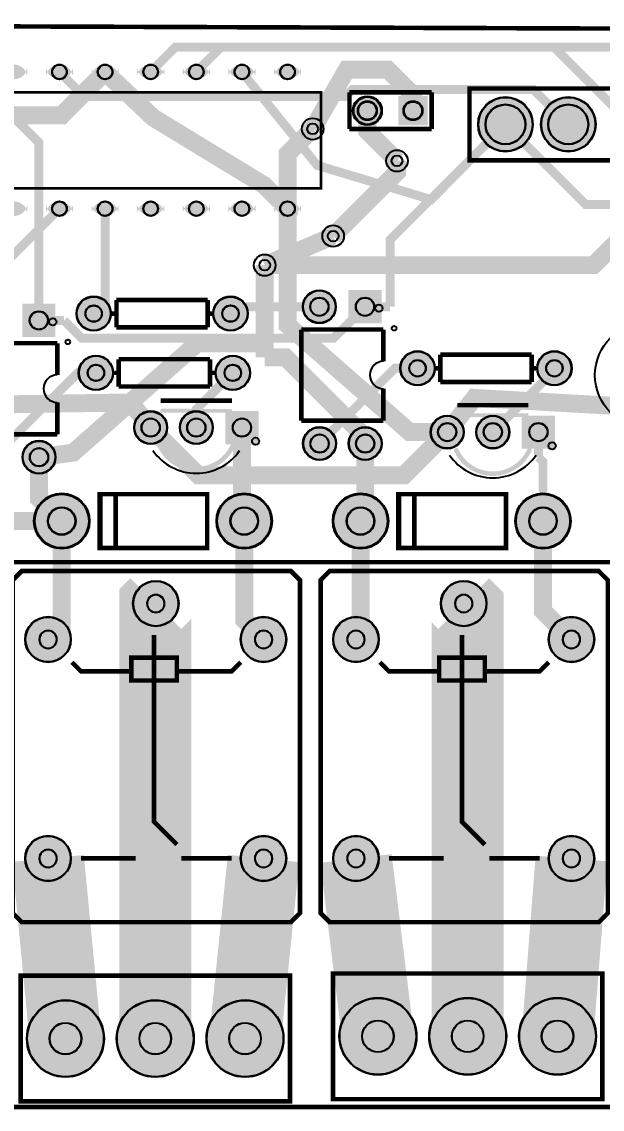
# Model space of a CAD drawing. Header units: millimetres. Extents: x 7 to 156, y -6 to 65.
# Drawn here: x 45.1 to 77.5, y -0.4 to 60.2 of the extents above; entities that cross this region are included whole.
import ezdxf

# ---------------------------------------------------------------- set-up
doc = ezdxf.new("R2010")
doc.units = ezdxf.units.MM
for name, color, linetype, true_color in [('BoardOutLine', 7, 'Continuous', 0xff00ff), ('BottomLayer', 7, 'Continuous', 0x0000ff), ('BottomSilkLayer', 7, 'Continuous', 0x66cc33), ('BottomSolderMaskLayer', 7, 'Continuous', 0xaa00ff), ('Document', 7, 'Continuous', 0xffffff), ('Hole', 7, 'Continuous', 0x222222), ('Multi-Layer', 7, 'Continuous', 0xc0c0c0), ('TopLayer', 7, 'Continuous', 0xff0000), ('TopSilkLayer', 7, 'Continuous', 0xffcc00), ('TopSolderMaskLayer', 7, 'Continuous', 0x800080)]:
    doc.layers.add(name, color=color, linetype=linetype, true_color=true_color)

msp = doc.modelspace()

# ---------------------------------------------------------------- hatches: boundary and pattern name
at = {"layer": 'BottomSolderMaskLayer'}
for points in [[(45.46, 57.592, -0.785398), (43.948, 57.592), (43.948, 57.216, -0.785398), (45.46, 57.216)], [(48, 57.592, -0.785398), (46.488, 57.592), (46.488, 57.216, -0.785398), (48, 57.216)], [(50.541, 57.592, -0.785398), (49.028, 57.592), (49.028, 57.216, -0.785398), (50.541, 57.216)], [(53.081, 57.592, -0.785398), (51.568, 57.592), (51.568, 57.216, -0.785398), (53.081, 57.216)], [(55.621, 57.592, -0.785398), (54.108, 57.592), (54.108, 57.216, -0.785398), (55.621, 57.216)], [(58.161, 57.592, -0.785398), (56.648, 57.592), (56.648, 57.216, -0.785398), (58.161, 57.216)], [(60.701, 57.592, -0.785398), (59.188, 57.592), (59.188, 57.216, -0.785398), (60.701, 57.216)], [(63.576, 55.245, 1), (65.202, 55.245, 1)], [(67.742, 56.058), (67.742, 54.432), (66.116, 54.432), (66.116, 56.058)], [(70.553, 54.483, 1), (73.604, 54.483, 1)], [(74.053, 54.483, 1), (77.104, 54.483, 1)], [(45.46, 49.972, -0.785398), (43.948, 49.972), (43.948, 49.596, -0.785398), (45.46, 49.596)], [(48, 49.972, -0.785398), (46.488, 49.972), (46.488, 49.596, -0.785398), (48, 49.596)], [(50.541, 49.972, -0.785398), (49.028, 49.972), (49.028, 49.596, -0.785398), (50.541, 49.596)], [(53.081, 49.972, -0.785398), (51.568, 49.972), (51.568, 49.596, -0.785398), (53.081, 49.596)], [(55.621, 49.972, -0.785398), (54.108, 49.972), (54.108, 49.596, -0.785398), (55.621, 49.596)], [(58.161, 49.972, -0.785398), (56.648, 49.972), (56.648, 49.596, -0.785398), (58.161, 49.596)], [(60.701, 49.972, -0.785398), (59.188, 49.972), (59.188, 49.596, -0.785398), (60.701, 49.596)], [(48.184, 43.942, 1), (50.114, 43.942, 1)], [(55.804, 43.942, 1), (57.734, 43.942, 1)], [(60.792, 44.323, 1), (62.642, 44.323, 1)], [(63.332, 45.249), (65.182, 45.249), (65.182, 43.398), (63.332, 43.398)], [(45.171, 44.487), (47.021, 44.487), (47.021, 42.636), (45.171, 42.636)], [(66.218, 40.894, 1), (68.148, 40.894, 1)], [(73.838, 40.894, 1), (75.768, 40.894, 1)], [(48.311, 40.64, 1), (50.241, 40.64, 1)], [(55.931, 40.64, 1), (57.861, 40.64, 1)], [(51.399, 37.592, 1), (53.25, 37.592, 1)], [(53.939, 37.592, 1), (55.79, 37.592, 1)], [(56.479, 36.667), (56.479, 38.517), (58.33, 38.517), (58.33, 36.667)], [(67.909, 37.338, 1), (69.76, 37.338, 1)], [(70.449, 37.338, 1), (72.3, 37.338, 1)], [(72.989, 36.413), (72.989, 38.263), (74.84, 38.263), (74.84, 36.413)], [(60.802, 36.703, 1), (62.653, 36.703, 1)], [(63.342, 36.703, 1), (65.193, 36.703, 1)], [(45.181, 35.941, 1), (47.032, 35.941, 1)], [(45.82, 32.385, 1), (48.922, 32.385, 1)], [(55.98, 32.385, 1), (59.082, 32.385, 1)], [(62.457, 32.385, 1), (65.559, 32.385, 1)], [(72.617, 32.385, 1), (75.719, 32.385, 1)], [(51.333, 27.788, 1), (53.884, 27.788, 1)], [(68.478, 27.788, 1), (71.029, 27.788, 1)], [(45.334, 25.789, 1), (47.884, 25.789, 1)], [(57.333, 25.789, 1), (59.883, 25.789, 1)], [(62.479, 25.789, 1), (65.03, 25.789, 1)], [(74.478, 25.789, 1), (77.029, 25.789, 1)], [(45.334, 13.589, 1), (47.884, 13.589, 1)], [(57.333, 13.589, 1), (59.883, 13.589, 1)], [(62.479, 13.589, 1), (65.03, 13.589, 1)], [(74.478, 13.589, 1), (77.029, 13.589, 1)], [(45.428, 3.556, 1), (49.729, 3.556, 1)], [(50.428, 3.556, 1), (54.729, 3.556, 1)], [(55.428, 3.556, 1), (59.729, 3.556, 1)], [(62.827, 3.683, 1), (67.128, 3.683, 1)], [(67.827, 3.683, 1), (72.128, 3.683, 1)], [(72.827, 3.683, 1), (77.128, 3.683, 1)]]:
    msp.add_hatch(color=256, dxfattribs=at).paths.add_polyline_path(points)
at = {"layer": 'Document'}
for points in [[(56.861, 38.426), (52.844, 38.426), (52.891, 38.638), (56.833, 38.633)], [(73.371, 38.172), (69.354, 38.172), (69.401, 38.384), (73.343, 38.379)], [(52.947, 36.629), (52.976, 36.57), (53.006, 36.512), (53.038, 36.454), (53.072, 36.398), (53.108, 36.343), (53.146, 36.288), (53.185, 36.235), (53.225, 36.184), (53.268, 36.133), (53.312, 36.084), (53.357, 36.037), (53.404, 35.99), (53.452, 35.945), (53.502, 35.902), (53.552, 35.861), (53.605, 35.82), (53.658, 35.782), (53.713, 35.745), (53.768, 35.71), (53.825, 35.677), (53.883, 35.646), (53.942, 35.616), (54.001, 35.588), (54.062, 35.562), (54.123, 35.538), (54.185, 35.516), (54.248, 35.496), (54.311, 35.478), (54.375, 35.461), (54.439, 35.447), (54.504, 35.435), (54.569, 35.425), (54.634, 35.416), (54.7, 35.41), (54.765, 35.406), (54.831, 35.404), (54.897, 35.404), (54.963, 35.406), (55.029, 35.41), (55.094, 35.416), (55.159, 35.425), (55.224, 35.435), (55.289, 35.447), (55.353, 35.461), (55.417, 35.478), (55.48, 35.496), (55.543, 35.516), (55.605, 35.538), (55.666, 35.562), (55.727, 35.588), (55.786, 35.616), (55.845, 35.646), (55.903, 35.677), (55.96, 35.71), (56.015, 35.745), (56.07, 35.782), (56.124, 35.82), (56.176, 35.861), (56.227, 35.902), (56.276, 35.945), (56.325, 35.99), (56.371, 36.037), (56.417, 36.084), (56.461, 36.133), (56.503, 36.184), (56.544, 36.235), (56.583, 36.288), (56.62, 36.343), (56.656, 36.398), (56.69, 36.454), (56.722, 36.512), (56.752, 36.57), (56.781, 36.629), (56.788, 36.644), (56.798, 36.657), (56.808, 36.669), (56.821, 36.679), (56.834, 36.688), (56.848, 36.695), (56.864, 36.7), (56.879, 36.703), (56.896, 36.705), (56.912, 36.704), (56.927, 36.701), (56.943, 36.696), (56.957, 36.689), (56.971, 36.681), (56.983, 36.671), (56.994, 36.659), (57.004, 36.646), (57.012, 36.632), (57.018, 36.617), (57.022, 36.601), (57.024, 36.585), (57.024, 36.569), (57.021, 36.553), (57.017, 36.538), (57.011, 36.523), (56.981, 36.46), (56.949, 36.398), (56.915, 36.337), (56.879, 36.276), (56.842, 36.217), (56.803, 36.16), (56.762, 36.103), (56.719, 36.047), (56.675, 35.993), (56.629, 35.94), (56.582, 35.889), (56.533, 35.839), (56.483, 35.79), (56.431, 35.743), (56.378, 35.698), (56.324, 35.654), (56.268, 35.612), (56.211, 35.571), (56.153, 35.532), (56.094, 35.495), (56.034, 35.459), (55.972, 35.426), (55.91, 35.394), (55.847, 35.364), (55.783, 35.336), (55.718, 35.309), (55.653, 35.285), (55.586, 35.263), (55.52, 35.243), (55.452, 35.224), (55.384, 35.208), (55.316, 35.193), (55.247, 35.181), (55.178, 35.171), (55.108, 35.163), (55.039, 35.156), (54.969, 35.152), (54.899, 35.15), (54.829, 35.15), (54.759, 35.152), (54.689, 35.156), (54.62, 35.163), (54.55, 35.171), (54.481, 35.181), (54.412, 35.193), (54.344, 35.208), (54.276, 35.224), (54.209, 35.243), (54.142, 35.263), (54.076, 35.285), (54.01, 35.309), (53.945, 35.336), (53.881, 35.364), (53.818, 35.394), (53.756, 35.426), (53.695, 35.459), (53.634, 35.495), (53.575, 35.532), (53.517, 35.571), (53.46, 35.612), (53.405, 35.654), (53.35, 35.698), (53.297, 35.743), (53.245, 35.79), (53.195, 35.839), (53.146, 35.889), (53.099, 35.94), (53.053, 35.993), (53.009, 36.047), (52.967, 36.103), (52.926, 36.16), (52.886, 36.217), (52.849, 36.276), (52.813, 36.337), (52.779, 36.398), (52.747, 36.46), (52.717, 36.523), (52.711, 36.538), (52.707, 36.553), (52.705, 36.569), (52.705, 36.585), (52.707, 36.601), (52.711, 36.617), (52.716, 36.632), (52.724, 36.646), (52.734, 36.659), (52.745, 36.671), (52.757, 36.681), (52.771, 36.689), (52.785, 36.696), (52.801, 36.701), (52.817, 36.704), (52.833, 36.705), (52.849, 36.703), (52.865, 36.7), (52.88, 36.695), (52.894, 36.688), (52.908, 36.679), (52.92, 36.669), (52.931, 36.657), (52.94, 36.644), (52.947, 36.629)], [(69.457, 36.375), (69.486, 36.316), (69.516, 36.258), (69.549, 36.2), (69.582, 36.144), (69.618, 36.089), (69.656, 36.034), (69.695, 35.981), (69.735, 35.93), (69.778, 35.879), (69.822, 35.83), (69.867, 35.783), (69.914, 35.736), (69.962, 35.691), (70.012, 35.648), (70.063, 35.607), (70.115, 35.566), (70.168, 35.528), (70.223, 35.491), (70.279, 35.456), (70.335, 35.423), (70.393, 35.392), (70.452, 35.362), (70.512, 35.334), (70.572, 35.308), (70.633, 35.284), (70.695, 35.262), (70.758, 35.242), (70.821, 35.224), (70.885, 35.207), (70.949, 35.193), (71.014, 35.181), (71.079, 35.171), (71.144, 35.162), (71.21, 35.156), (71.275, 35.152), (71.341, 35.15), (71.407, 35.15), (71.473, 35.152), (71.539, 35.156), (71.604, 35.162), (71.669, 35.171), (71.734, 35.181), (71.799, 35.193), (71.863, 35.207), (71.927, 35.224), (71.99, 35.242), (72.053, 35.262), (72.115, 35.284), (72.176, 35.308), (72.237, 35.334), (72.296, 35.362), (72.355, 35.392), (72.413, 35.423), (72.47, 35.456), (72.525, 35.491), (72.58, 35.528), (72.634, 35.566), (72.686, 35.607), (72.737, 35.648), (72.786, 35.691), (72.835, 35.736), (72.881, 35.783), (72.927, 35.83), (72.971, 35.879), (73.013, 35.93), (73.054, 35.981), (73.093, 36.034), (73.13, 36.089), (73.166, 36.144), (73.2, 36.2), (73.232, 36.258), (73.262, 36.316), (73.291, 36.375), (73.298, 36.39), (73.308, 36.403), (73.318, 36.415), (73.331, 36.425), (73.344, 36.434), (73.358, 36.441), (73.374, 36.446), (73.389, 36.449), (73.406, 36.451), (73.422, 36.45), (73.437, 36.447), (73.453, 36.442), (73.467, 36.435), (73.481, 36.427), (73.493, 36.417), (73.505, 36.405), (73.514, 36.392), (73.522, 36.378), (73.528, 36.363), (73.532, 36.347), (73.534, 36.331), (73.534, 36.315), (73.532, 36.299), (73.527, 36.284), (73.521, 36.269), (73.491, 36.206), (73.459, 36.144), (73.425, 36.083), (73.389, 36.022), (73.352, 35.963), (73.313, 35.906), (73.272, 35.849), (73.229, 35.793), (73.185, 35.739), (73.139, 35.686), (73.092, 35.635), (73.043, 35.585), (72.993, 35.536), (72.941, 35.489), (72.888, 35.444), (72.834, 35.4), (72.778, 35.358), (72.721, 35.317), (72.663, 35.278), (72.604, 35.241), (72.544, 35.205), (72.482, 35.172), (72.42, 35.14), (72.357, 35.11), (72.293, 35.082), (72.228, 35.055), (72.163, 35.031), (72.096, 35.009), (72.03, 34.988), (71.962, 34.97), (71.894, 34.954), (71.826, 34.939), (71.757, 34.927), (71.688, 34.917), (71.618, 34.909), (71.549, 34.902), (71.479, 34.898), (71.409, 34.896), (71.339, 34.896), (71.269, 34.898), (71.2, 34.902), (71.13, 34.909), (71.06, 34.917), (70.991, 34.927), (70.923, 34.939), (70.854, 34.954), (70.786, 34.97), (70.719, 34.988), (70.652, 35.009), (70.586, 35.031), (70.52, 35.055), (70.455, 35.082), (70.391, 35.11), (70.328, 35.14), (70.266, 35.172), (70.205, 35.205), (70.144, 35.241), (70.085, 35.278), (70.027, 35.317), (69.97, 35.358), (69.915, 35.4), (69.86, 35.444), (69.807, 35.489), (69.755, 35.536), (69.705, 35.585), (69.656, 35.635), (69.609, 35.686), (69.563, 35.739), (69.519, 35.793), (69.477, 35.849), (69.436, 35.906), (69.396, 35.963), (69.359, 36.022), (69.323, 36.083), (69.289, 36.144), (69.257, 36.206), (69.227, 36.269), (69.221, 36.284), (69.217, 36.299), (69.215, 36.315), (69.215, 36.331), (69.217, 36.347), (69.221, 36.363), (69.227, 36.378), (69.234, 36.392), (69.244, 36.405), (69.255, 36.417), (69.267, 36.427), (69.281, 36.435), (69.296, 36.442), (69.311, 36.447), (69.327, 36.45), (69.343, 36.451), (69.359, 36.449), (69.375, 36.446), (69.39, 36.441), (69.404, 36.434), (69.418, 36.425), (69.43, 36.415), (69.441, 36.403), (69.45, 36.39), (69.457, 36.375)]]:
    msp.add_hatch(color=256, dxfattribs=at).paths.add_polyline_path(points)
at = {"layer": 'Multi-Layer'}
for points in [[(45.435, 57.587, -0.785398), (43.973, 57.587), (43.973, 57.221, -0.785398), (45.435, 57.221)], [(47.975, 57.587, -0.785398), (46.513, 57.587), (46.513, 57.221, -0.785398), (47.975, 57.221)], [(50.515, 57.587, -0.785398), (49.053, 57.587), (49.053, 57.221, -0.785398), (50.515, 57.221)], [(53.055, 57.587, -0.785398), (51.593, 57.587), (51.593, 57.221, -0.785398), (53.055, 57.221)], [(55.595, 57.587, -0.785398), (54.133, 57.587), (54.133, 57.221, -0.785398), (55.595, 57.221)], [(58.135, 57.587, -0.785398), (56.673, 57.587), (56.673, 57.221, -0.785398), (58.135, 57.221)], [(60.675, 57.587, -0.785398), (59.213, 57.587), (59.213, 57.221, -0.785398), (60.675, 57.221)], [(63.627, 55.245, 1), (65.151, 55.245, 1)], [(67.691, 56.007), (67.691, 54.483), (66.167, 54.483), (66.167, 56.007)], [(70.578, 54.483, 1), (73.578, 54.483, 1)], [(74.078, 54.483, 1), (77.078, 54.483, 1)], [(45.435, 49.967, -0.785398), (43.973, 49.967), (43.973, 49.601, -0.785398), (45.435, 49.601)], [(47.975, 49.967, -0.785398), (46.513, 49.967), (46.513, 49.601, -0.785398), (47.975, 49.601)], [(50.515, 49.967, -0.785398), (49.053, 49.967), (49.053, 49.601, -0.785398), (50.515, 49.601)], [(53.055, 49.967, -0.785398), (51.593, 49.967), (51.593, 49.601, -0.785398), (53.055, 49.601)], [(55.595, 49.967, -0.785398), (54.133, 49.967), (54.133, 49.601, -0.785398), (55.595, 49.601)], [(58.135, 49.967, -0.785398), (56.673, 49.967), (56.673, 49.601, -0.785398), (58.135, 49.601)], [(60.675, 49.967, -0.785398), (59.213, 49.967), (59.213, 49.601, -0.785398), (60.675, 49.601)], [(48.209, 43.942, 1), (50.089, 43.942, 1)], [(55.829, 43.942, 1), (57.709, 43.942, 1)], [(60.817, 44.323, 1), (62.617, 44.323, 1)], [(63.357, 45.223), (65.157, 45.223), (65.157, 43.423), (63.357, 43.423)], [(45.196, 44.461), (46.996, 44.461), (46.996, 42.661), (45.196, 42.661)], [(66.243, 40.894, 1), (68.123, 40.894, 1)], [(73.863, 40.894, 1), (75.743, 40.894, 1)], [(48.336, 40.64, 1), (50.216, 40.64, 1)], [(55.956, 40.64, 1), (57.836, 40.64, 1)], [(51.424, 37.592, 1), (53.224, 37.592, 1)], [(53.964, 37.592, 1), (55.764, 37.592, 1)], [(56.504, 36.692), (56.504, 38.492), (58.304, 38.492), (58.304, 36.692)], [(67.934, 37.338, 1), (69.734, 37.338, 1)], [(70.474, 37.338, 1), (72.274, 37.338, 1)], [(73.014, 36.438), (73.014, 38.238), (74.814, 38.238), (74.814, 36.438)], [(60.827, 36.703, 1), (62.627, 36.703, 1)], [(63.367, 36.703, 1), (65.167, 36.703, 1)], [(45.206, 35.941, 1), (47.006, 35.941, 1)], [(45.871, 32.385, 1), (48.871, 32.385, 1)], [(56.031, 32.385, 1), (59.031, 32.385, 1)], [(62.508, 32.385, 1), (65.508, 32.385, 1)], [(72.668, 32.385, 1), (75.668, 32.385, 1)], [(51.359, 27.788, 1), (53.859, 27.788, 1)], [(68.504, 27.788, 1), (71.004, 27.788, 1)], [(45.359, 25.789, 1), (47.859, 25.789, 1)], [(57.358, 25.789, 1), (59.858, 25.789, 1)], [(62.504, 25.789, 1), (65.004, 25.789, 1)], [(74.503, 25.789, 1), (77.003, 25.789, 1)], [(45.359, 13.589, 1), (47.859, 13.589, 1)], [(57.358, 13.589, 1), (59.858, 13.589, 1)], [(62.504, 13.589, 1), (65.004, 13.589, 1)], [(74.503, 13.589, 1), (77.003, 13.589, 1)], [(45.453, 3.556, 1), (49.703, 3.556, 1)], [(50.453, 3.556, 1), (54.703, 3.556, 1)], [(55.453, 3.556, 1), (59.703, 3.556, 1)], [(62.852, 3.683, 1), (67.102, 3.683, 1)], [(67.852, 3.683, 1), (72.102, 3.683, 1)], [(72.852, 3.683, 1), (77.102, 3.683, 1)]]:
    msp.add_hatch(color=256, dxfattribs=at).paths.add_polyline_path(points)
at = {"layer": 'TopSolderMaskLayer'}
for points in [[(45.46, 57.592, -0.785398), (43.948, 57.592), (43.948, 57.216, -0.785398), (45.46, 57.216)], [(48, 57.592, -0.785398), (46.488, 57.592), (46.488, 57.216, -0.785398), (48, 57.216)], [(50.541, 57.592, -0.785398), (49.028, 57.592), (49.028, 57.216, -0.785398), (50.541, 57.216)], [(53.081, 57.592, -0.785398), (51.568, 57.592), (51.568, 57.216, -0.785398), (53.081, 57.216)], [(55.621, 57.592, -0.785398), (54.108, 57.592), (54.108, 57.216, -0.785398), (55.621, 57.216)], [(58.161, 57.592, -0.785398), (56.648, 57.592), (56.648, 57.216, -0.785398), (58.161, 57.216)], [(60.701, 57.592, -0.785398), (59.188, 57.592), (59.188, 57.216, -0.785398), (60.701, 57.216)], [(63.576, 55.245, 1), (65.202, 55.245, 1)], [(67.742, 56.058), (67.742, 54.432), (66.116, 54.432), (66.116, 56.058)], [(70.553, 54.483, 1), (73.604, 54.483, 1)], [(74.053, 54.483, 1), (77.104, 54.483, 1)], [(45.46, 49.972, -0.785398), (43.948, 49.972), (43.948, 49.596, -0.785398), (45.46, 49.596)], [(48, 49.972, -0.785398), (46.488, 49.972), (46.488, 49.596, -0.785398), (48, 49.596)], [(50.541, 49.972, -0.785398), (49.028, 49.972), (49.028, 49.596, -0.785398), (50.541, 49.596)], [(53.081, 49.972, -0.785398), (51.568, 49.972), (51.568, 49.596, -0.785398), (53.081, 49.596)], [(55.621, 49.972, -0.785398), (54.108, 49.972), (54.108, 49.596, -0.785398), (55.621, 49.596)], [(58.161, 49.972, -0.785398), (56.648, 49.972), (56.648, 49.596, -0.785398), (58.161, 49.596)], [(60.701, 49.972, -0.785398), (59.188, 49.972), (59.188, 49.596, -0.785398), (60.701, 49.596)], [(48.184, 43.942, 1), (50.114, 43.942, 1)], [(55.804, 43.942, 1), (57.734, 43.942, 1)], [(60.792, 44.323, 1), (62.642, 44.323, 1)], [(63.332, 45.249), (65.182, 45.249), (65.182, 43.398), (63.332, 43.398)], [(45.171, 44.487), (47.021, 44.487), (47.021, 42.636), (45.171, 42.636)], [(66.218, 40.894, 1), (68.148, 40.894, 1)], [(73.838, 40.894, 1), (75.768, 40.894, 1)], [(48.311, 40.64, 1), (50.241, 40.64, 1)], [(55.931, 40.64, 1), (57.861, 40.64, 1)], [(51.399, 37.592, 1), (53.25, 37.592, 1)], [(53.939, 37.592, 1), (55.79, 37.592, 1)], [(56.479, 36.667), (56.479, 38.517), (58.33, 38.517), (58.33, 36.667)], [(67.909, 37.338, 1), (69.76, 37.338, 1)], [(70.449, 37.338, 1), (72.3, 37.338, 1)], [(72.989, 36.413), (72.989, 38.263), (74.84, 38.263), (74.84, 36.413)], [(60.802, 36.703, 1), (62.653, 36.703, 1)], [(63.342, 36.703, 1), (65.193, 36.703, 1)], [(45.181, 35.941, 1), (47.032, 35.941, 1)], [(45.82, 32.385, 1), (48.922, 32.385, 1)], [(55.98, 32.385, 1), (59.082, 32.385, 1)], [(62.457, 32.385, 1), (65.559, 32.385, 1)], [(72.617, 32.385, 1), (75.719, 32.385, 1)], [(51.333, 27.788, 1), (53.884, 27.788, 1)], [(68.478, 27.788, 1), (71.029, 27.788, 1)], [(45.334, 25.789, 1), (47.884, 25.789, 1)], [(57.333, 25.789, 1), (59.883, 25.789, 1)], [(62.479, 25.789, 1), (65.03, 25.789, 1)], [(74.478, 25.789, 1), (77.029, 25.789, 1)], [(45.334, 13.589, 1), (47.884, 13.589, 1)], [(57.333, 13.589, 1), (59.883, 13.589, 1)], [(62.479, 13.589, 1), (65.03, 13.589, 1)], [(74.478, 13.589, 1), (77.029, 13.589, 1)], [(45.428, 3.556, 1), (49.729, 3.556, 1)], [(50.428, 3.556, 1), (54.729, 3.556, 1)], [(55.428, 3.556, 1), (59.729, 3.556, 1)], [(62.827, 3.683, 1), (67.128, 3.683, 1)], [(67.827, 3.683, 1), (72.128, 3.683, 1)], [(72.827, 3.683, 1), (77.128, 3.683, 1)]]:
    msp.add_hatch(color=256, dxfattribs=at).paths.add_polyline_path(points)

# ---------------------------------------------------------------- linework, layer by layer
at = {"layer": 'BoardOutLine', "const_width": 0.254}
msp.add_lwpolyline([(7.62, 60.071), (149.606, 59.563), (149.733, -0.254), (7.62, -0.254), (7.62, 60.071)], close=True, dxfattribs=at)
at = {"layer": 'BottomLayer'}
for points, const_width in [([(79.078, 54.483), (74.779, 58.783), (53.703, 58.783), (52.324, 57.404)], 0.5), ([(46.096, 43.561), (46.096, 53.472), (42.164, 57.404)], 0.5), ([(75.578, 54.483), (73.629, 56.433), (63.569, 56.433), (63.174, 56.038), (48.61, 56.038), (47.244, 57.404)], 0.5), ([(61.341, 54.229), (59.944, 52.832), (59.944, 49.784)], 1), ([(65.658, 44.323), (65.658, 48.062), (72.078, 54.483)], 0.5), ([(89.281, 48.387), (87.652, 50.016), (76.545, 50.016), (72.078, 54.483)], 0.5), ([(66.04, 52.451), (66.04, 51.816), (62.484, 48.26)], 1), ([(68.834, 37.338), (66.747, 37.338), (59.944, 43.307), (59.944, 49.784)], 1), ([(49.149, 43.942), (49.784, 44.577), (49.784, 49.784)], 0.5), ([(60.39, 49.338), (59.944, 49.784)], 0.5), ([(58.674, 41.504), (58.674, 46.638)], 1), ([(64.257, 44.323), (65.658, 44.323)], 0.5), ([(46.106, 35.941), (48.006, 36.195), (54.923, 42.291), (58.674, 42.291), (58.674, 41.504)], 1), ([(58.674, 41.504), (59.83, 41.504), (64.008, 37.325)], 1), ([(43.566, 35.941), (48.265, 40.64), (49.276, 40.64)], 0.5), ([(54.864, 37.592), (54.864, 38.608), (56.896, 40.64)], 0.5), ([(68.834, 37.338), (70.358, 39.243), (80.532, 38.664)], 1), ([(57.404, 37.592), (57.404, 36.192)], 1), ([(73.914, 37.338), (73.914, 35.938)], 0.5), ([(64.267, 36.703), (64.267, 32.644), (64.008, 32.385)], 1), ([(47.371, 32.385), (46.106, 33.65), (46.106, 35.941)], 1), ([(57.404, 36.192), (57.404, 32.512), (57.531, 32.385)], 1), ([(74.168, 32.385), (74.168, 35.684), (73.914, 35.938)], 0.5), ([(46.609, 25.789), (47.371, 26.551), (47.371, 32.385)], 1), ([(58.608, 25.789), (57.531, 26.866), (57.531, 32.385)], 1), ([(63.754, 25.789), (64.008, 26.043), (64.008, 32.385)], 1), ([(75.753, 25.789), (74.168, 27.374), (74.168, 32.385)], 1), ([(52.578, 3.556), (52.578, 27.757), (52.609, 27.788)], 4), ([(69.977, 3.683), (69.977, 27.564), (69.754, 27.788)], 4), ([(47.577, 3.556), (46.609, 13.589), (46.609, 13.589)], 4), ([(57.578, 3.556), (58.608, 13.589), (58.608, 13.589)], 4), ([(64.976, 3.683), (63.754, 13.589), (63.754, 13.589)], 4), ([(74.978, 3.683), (75.753, 13.589), (75.753, 13.589)], 4)]:
    msp.add_lwpolyline(points, dxfattribs=dict(at, const_width=const_width))
at = {"layer": 'BottomSilkLayer'}
for points, const_width in [([(7.62, 30.099), (78.931, 30.099)], 0.25), ([(52.512, 26.043), (52.512, 15.629), (53.782, 14.359)], 0.254), ([(69.657, 26.043), (69.657, 15.629), (70.927, 14.359)], 0.254), ([(51.242, 24.011), (48.448, 24.011), (47.94, 24.519)], 0.254), ([(53.782, 24.011), (56.83, 24.011), (57.338, 24.519)], 0.254), ([(68.387, 24.011), (65.593, 24.011), (65.085, 24.519)], 0.254), ([(70.927, 24.011), (73.975, 24.011), (74.483, 24.519)], 0.254), ([(48.448, 13.597), (51.496, 13.597)], 0.254), ([(56.83, 13.597), (54.036, 13.597)], 0.254), ([(65.593, 13.597), (68.641, 13.597)], 0.254), ([(73.975, 13.597), (71.181, 13.597)], 0.254)]:
    msp.add_lwpolyline(points, dxfattribs=dict(at, const_width=const_width))
at = {"layer": 'BottomSilkLayer', "const_width": 0.254}
for points in [[(53.782, 24.773), (53.782, 23.503), (51.242, 23.503), (51.242, 24.773), (53.782, 24.773)], [(70.927, 24.773), (70.927, 23.503), (68.387, 23.503), (68.387, 24.773), (70.927, 24.773)]]:
    msp.add_lwpolyline(points, close=True, dxfattribs=at)
at = {"layer": 'BottomSolderMaskLayer'}
for points in [[(52.116, 27.785), (52.116, 27.79)], [(53.101, 27.785), (53.101, 27.79)], [(69.261, 27.785), (69.261, 27.79)], [(70.246, 27.785), (70.246, 27.79)], [(46.117, 25.786), (46.117, 25.791)], [(47.102, 25.786), (47.102, 25.791)], [(58.116, 25.786), (58.116, 25.791)], [(59.1, 25.786), (59.1, 25.791)], [(63.262, 25.786), (63.262, 25.791)], [(64.247, 25.786), (64.247, 25.791)], [(75.261, 25.786), (75.261, 25.791)], [(76.246, 25.786), (76.246, 25.791)], [(46.117, 13.586), (46.117, 13.592)], [(47.102, 13.586), (47.102, 13.592)], [(58.116, 13.586), (58.116, 13.592)], [(59.1, 13.586), (59.1, 13.592)], [(63.262, 13.586), (63.262, 13.592)], [(64.247, 13.586), (64.247, 13.592)], [(75.261, 13.586), (75.261, 13.592)], [(76.246, 13.586), (76.246, 13.592)]]:
    msp.add_lwpolyline(points, close=True, dxfattribs=at)
for centre, radius in [((47.244, 57.404), 0.414), ((49.784, 57.404), 0.414), ((52.324, 57.404), 0.414), ((54.864, 57.404), 0.414), ((57.404, 57.404), 0.414), ((59.944, 57.404), 0.414), ((64.389, 55.245), 0.813), ((64.389, 55.245), 0.533), ((66.929, 55.245), 0.533), ((72.078, 54.483), 1.525), ((75.578, 54.483), 1.525), ((72.078, 54.483), 1.119), ((75.578, 54.483), 1.119), ((47.244, 49.784), 0.414), ((49.784, 49.784), 0.414), ((52.324, 49.784), 0.414), ((54.864, 49.784), 0.414), ((57.404, 49.784), 0.414), ((59.944, 49.784), 0.414), ((49.149, 43.942), 0.965), ((56.769, 43.942), 0.965), ((61.717, 44.323), 0.925), ((61.717, 44.323), 0.514), ((64.257, 44.323), 0.514), ((49.149, 43.942), 0.462), ((56.769, 43.942), 0.462), ((46.096, 43.561), 0.514), ((67.183, 40.894), 0.965), ((74.803, 40.894), 0.965), ((49.276, 40.64), 0.965), ((56.896, 40.64), 0.965), ((67.183, 40.894), 0.462), ((74.803, 40.894), 0.462), ((49.276, 40.64), 0.462), ((56.896, 40.64), 0.462), ((52.324, 37.592), 0.925), ((54.864, 37.592), 0.925), ((68.834, 37.338), 0.925), ((71.374, 37.338), 0.925), ((52.324, 37.592), 0.514), ((54.864, 37.592), 0.514), ((57.404, 37.592), 0.514), ((61.727, 36.703), 0.925), ((64.267, 36.703), 0.925), ((68.834, 37.338), 0.514), ((71.374, 37.338), 0.514), ((73.914, 37.338), 0.514), ((61.727, 36.703), 0.514), ((64.267, 36.703), 0.514), ((46.106, 35.941), 0.925), ((46.106, 35.941), 0.514), ((47.371, 32.385), 1.551), ((57.531, 32.385), 1.551), ((64.008, 32.385), 1.551), ((74.168, 32.385), 1.551), ((47.371, 32.385), 0.776), ((57.531, 32.385), 0.775), ((64.008, 32.385), 0.776), ((74.168, 32.385), 0.775), ((52.609, 27.788), 1.275), ((69.754, 27.788), 1.275), ((46.609, 25.789), 1.275), ((58.608, 25.789), 1.275), ((63.754, 25.789), 1.275), ((75.753, 25.789), 1.275), ((46.609, 13.589), 1.275), ((58.608, 13.589), 1.275), ((63.754, 13.589), 1.275), ((75.753, 13.589), 1.275), ((47.578, 3.556), 2.15), ((52.578, 3.556), 2.15), ((57.578, 3.556), 2.15), ((64.977, 3.683), 2.15), ((69.977, 3.683), 2.15), ((74.977, 3.683), 2.15), ((47.578, 3.556), 0.885), ((52.578, 3.556), 0.885), ((57.578, 3.556), 0.885), ((64.977, 3.683), 0.885), ((69.977, 3.683), 0.885), ((74.977, 3.683), 0.885)]:
    msp.add_circle(centre, radius, dxfattribs=at)
for centre, start, end in [((52.609, 27.79), 360, 540), ((69.754, 27.79), 360, 540), ((52.609, 27.785), 540, 360), ((69.754, 27.785), 540, 360), ((46.609, 25.791), 360, 540), ((58.608, 25.791), 360, 540), ((63.754, 25.791), 360, 540), ((75.753, 25.791), 360, 540), ((46.609, 25.786), 540, 360), ((58.608, 25.786), 540, 360), ((63.754, 25.786), 540, 360), ((75.753, 25.786), 540, 360), ((46.609, 13.592), 360, 540), ((58.608, 13.592), 360, 540), ((63.754, 13.592), 360, 540), ((75.753, 13.592), 360, 540), ((46.609, 13.586), 540, 360), ((58.608, 13.586), 540, 360), ((63.754, 13.586), 540, 360), ((75.753, 13.586), 540, 360)]:
    msp.add_arc(centre, 0.492, start, end, dxfattribs=at)
at = {"layer": 'Document'}
for centre in [(65.032, 44.243), (46.871, 43.481), (58.166, 36.83), (74.676, 36.576)]:
    msp.add_circle(centre, 0.2, dxfattribs=at)
at = {"layer": 'Hole'}
for centre in [(61.341, 54.229), (66.04, 52.451), (62.484, 48.26), (58.674, 46.638)]:
    msp.add_circle(centre, 0.3, dxfattribs=at)
at = {"layer": 'Multi-Layer'}
for points in [[(52.126, 27.785), (52.126, 27.79)], [(53.091, 27.785), (53.091, 27.79)], [(69.271, 27.785), (69.271, 27.79)], [(70.236, 27.785), (70.236, 27.79)], [(46.126, 25.786), (46.126, 25.791)], [(47.092, 25.786), (47.092, 25.791)], [(58.125, 25.786), (58.125, 25.791)], [(59.091, 25.786), (59.091, 25.791)], [(63.272, 25.786), (63.272, 25.791)], [(64.237, 25.786), (64.237, 25.791)], [(75.271, 25.786), (75.271, 25.791)], [(76.236, 25.786), (76.236, 25.791)], [(46.126, 13.586), (46.126, 13.592)], [(47.092, 13.586), (47.092, 13.592)], [(58.125, 13.586), (58.125, 13.592)], [(59.091, 13.586), (59.091, 13.592)], [(63.272, 13.586), (63.272, 13.592)], [(64.237, 13.586), (64.237, 13.592)], [(75.271, 13.586), (75.271, 13.592)], [(76.236, 13.586), (76.236, 13.592)]]:
    msp.add_lwpolyline(points, close=True, dxfattribs=at)
for centre, radius in [((47.244, 57.404), 0.4), ((49.784, 57.404), 0.4), ((52.324, 57.404), 0.4), ((54.864, 57.404), 0.4), ((57.404, 57.404), 0.4), ((59.944, 57.404), 0.4), ((64.389, 55.245), 0.762), ((64.389, 55.245), 0.5), ((66.929, 55.245), 0.5), ((72.078, 54.483), 1.5), ((75.578, 54.483), 1.5), ((72.078, 54.483), 1.1), ((75.578, 54.483), 1.1), ((61.341, 54.229), 0.6), ((66.04, 52.451), 0.6), ((47.244, 49.784), 0.4), ((49.784, 49.784), 0.4), ((52.324, 49.784), 0.4), ((54.864, 49.784), 0.4), ((57.404, 49.784), 0.4), ((59.944, 49.784), 0.4), ((62.484, 48.26), 0.6), ((58.674, 46.638), 0.6), ((49.149, 43.942), 0.94), ((56.769, 43.942), 0.94), ((61.717, 44.323), 0.9), ((49.149, 43.942), 0.45), ((56.769, 43.942), 0.45), ((61.717, 44.323), 0.5), ((64.257, 44.323), 0.5), ((46.096, 43.561), 0.5), ((67.183, 40.894), 0.94), ((74.803, 40.894), 0.94), ((49.276, 40.64), 0.94), ((56.896, 40.64), 0.94), ((67.183, 40.894), 0.45), ((74.803, 40.894), 0.45), ((49.276, 40.64), 0.45), ((56.896, 40.64), 0.45), ((52.324, 37.592), 0.9), ((54.864, 37.592), 0.9), ((68.834, 37.338), 0.9), ((71.374, 37.338), 0.9), ((52.324, 37.592), 0.5), ((54.864, 37.592), 0.5), ((57.404, 37.592), 0.5), ((61.727, 36.703), 0.9), ((64.267, 36.703), 0.9), ((68.834, 37.338), 0.5), ((71.374, 37.338), 0.5), ((73.914, 37.338), 0.5), ((61.727, 36.703), 0.5), ((64.267, 36.703), 0.5), ((46.106, 35.941), 0.9), ((46.106, 35.941), 0.5), ((47.371, 32.385), 1.5), ((57.531, 32.385), 1.5), ((64.008, 32.385), 1.5), ((74.168, 32.385), 1.5), ((47.371, 32.385), 0.75), ((57.531, 32.385), 0.75), ((64.008, 32.385), 0.75), ((74.168, 32.385), 0.75), ((52.609, 27.788), 1.25), ((69.754, 27.788), 1.25), ((46.609, 25.789), 1.25), ((58.608, 25.789), 1.25), ((63.754, 25.789), 1.25), ((75.753, 25.789), 1.25), ((46.609, 13.589), 1.25), ((58.608, 13.589), 1.25), ((63.754, 13.589), 1.25), ((75.753, 13.589), 1.25), ((47.578, 3.556), 2.125), ((52.578, 3.556), 2.125), ((57.578, 3.556), 2.125), ((64.977, 3.683), 2.125), ((69.977, 3.683), 2.125), ((74.977, 3.683), 2.125), ((47.578, 3.556), 0.875), ((52.578, 3.556), 0.875), ((57.578, 3.556), 0.875), ((64.977, 3.683), 0.875), ((69.977, 3.683), 0.875), ((74.977, 3.683), 0.875)]:
    msp.add_circle(centre, radius, dxfattribs=at)
for centre, start, end in [((52.609, 27.79), 360, 540), ((69.754, 27.79), 360, 540), ((52.609, 27.785), 540, 360), ((69.754, 27.785), 540, 360), ((46.609, 25.791), 360, 540), ((58.608, 25.791), 360, 540), ((63.754, 25.791), 360, 540), ((75.753, 25.791), 360, 540), ((46.609, 25.786), 540, 360), ((58.608, 25.786), 540, 360), ((63.754, 25.786), 540, 360), ((75.753, 25.786), 540, 360), ((46.609, 13.592), 360, 540), ((58.608, 13.592), 360, 540), ((63.754, 13.592), 360, 540), ((75.753, 13.592), 360, 540), ((46.609, 13.586), 540, 360), ((58.608, 13.586), 540, 360), ((63.754, 13.586), 540, 360), ((75.753, 13.586), 540, 360)]:
    msp.add_arc(centre, 0.483, start, end, dxfattribs=at)
at = {"layer": 'TopLayer'}
for points, const_width in [([(82.578, 54.483), (78.279, 58.783), (56.243, 58.783), (54.864, 57.404)], 0.5), ([(37.523, 54.991), (47.371, 54.991), (49.784, 57.404)], 1), ([(59.944, 49.784), (58.627, 51.102), (52.451, 54.864), (49.784, 57.404)], 1), ([(72.078, 54.483), (67.945, 50.292), (61.595, 52.197), (57.404, 57.404)], 0.5), ([(66.929, 55.245), (66.929, 56.134), (65.532, 57.531), (63.246, 57.531), (61.341, 54.229)], 1), ([(64.389, 55.245), (64.389, 54.102), (66.04, 52.451)], 1), ([(32.512, 43.18), (36.023, 46.691), (44.151, 46.691), (47.244, 49.784)], 0.5), ([(78.867, 48.514), (76.991, 46.638), (58.674, 46.638)], 1), ([(62.484, 48.26), (62.484, 48.26), (58.674, 46.638), (58.674, 46.638), (58.674, 46.638)], 1), ([(64.257, 44.323), (62.503, 42.569), (48.489, 42.569), (47.497, 43.561)], 0.5), ([(61.717, 44.323), (57.15, 44.323), (56.769, 43.942)], 0.5), ([(46.096, 43.561), (47.497, 43.561)], 0.5), ([(61.727, 36.703), (65.918, 40.894), (67.183, 40.894)], 0.5), ([(71.374, 37.338), (74.803, 40.767), (74.803, 40.894)], 0.5), ([(34.036, 38.735), (51.181, 38.989), (52.324, 37.592)], 1), ([(52.324, 37.592), (54.991, 34.925), (66.421, 34.925), (68.834, 37.338)], 1), ([(29.088, 35.179), (41.494, 35.179), (44.288, 32.385), (47.371, 32.385)], 1)]:
    msp.add_lwpolyline(points, dxfattribs=dict(at, const_width=const_width))
at = {"layer": 'TopSilkLayer'}
for points, const_width in [([(63.393, 56.261), (63.393, 54.229)], 0.254), ([(67.965, 56.261), (63.393, 56.261)], 0.254), ([(67.965, 56.261), (67.965, 54.229)], 0.254), ([(40.308, 52.817), (40.308, 50.926), (61.8, 50.926), (61.8, 56.262), (40.308, 56.262), (40.308, 54.372)], 0.152), ([(67.965, 54.229), (63.393, 54.229)], 0.254), ([(50.419, 44.704), (55.499, 44.704)], 0.254), ([(50.419, 43.942), (50.419, 44.704)], 0.254), ([(55.499, 44.704), (55.499, 43.942)], 0.254), ([(50.419, 43.942), (50.165, 43.942)], 0.254), ([(50.419, 43.18), (50.419, 43.942)], 0.254), ([(55.499, 43.942), (55.499, 43.18)], 0.254), ([(55.499, 43.942), (55.753, 43.942)], 0.254), ([(55.499, 43.18), (50.419, 43.18)], 0.254), ([(65.283, 43.055), (60.711, 43.055)], 0.254), ([(60.711, 37.981), (60.711, 43.055)], 0.254), ([(65.283, 41.283), (65.283, 43.055)], 0.254), ([(47.122, 42.293), (42.55, 42.293)], 0.254), ([(47.122, 40.521), (47.122, 42.293)], 0.254), ([(50.546, 41.402), (55.626, 41.402)], 0.254), ([(50.546, 40.64), (50.546, 41.402)], 0.254), ([(55.626, 41.402), (55.626, 40.64)], 0.254), ([(68.453, 41.656), (73.533, 41.656)], 0.254), ([(68.453, 40.894), (68.453, 41.656)], 0.254), ([(73.533, 41.656), (73.533, 40.894)], 0.254), ([(50.546, 40.64), (50.292, 40.64)], 0.254), ([(50.546, 39.878), (50.546, 40.64)], 0.254), ([(55.626, 40.64), (55.626, 39.878)], 0.254), ([(55.626, 40.64), (55.88, 40.64)], 0.254), ([(68.453, 40.894), (68.199, 40.894)], 0.254), ([(68.453, 40.132), (68.453, 40.894)], 0.254), ([(73.533, 40.894), (73.533, 40.132)], 0.254), ([(73.533, 40.894), (73.787, 40.894)], 0.254), ([(55.626, 39.878), (50.546, 39.878)], 0.254), ([(73.533, 40.132), (68.453, 40.132)], 0.254), ([(65.283, 37.981), (65.283, 39.759)], 0.254), ([(47.122, 37.219), (47.122, 38.997)], 0.254), ([(52.884, 39.092), (56.844, 39.092)], 0.254), ([(69.394, 38.838), (73.354, 38.838)], 0.254), ([(65.283, 37.981), (60.711, 37.981)], 0.254), ([(47.122, 37.219), (42.55, 37.219)], 0.254), ([(7.62, 30.099), (78.931, 30.099)], 0.25), ([(50.48, 29.599), (60.132, 29.599), (60.64, 29.091), (60.64, 10.549), (60.132, 10.041), (45.146, 10.041), (44.638, 10.549), (44.638, 29.091), (45.146, 29.599), (52.004, 29.599)], 0.254), ([(67.625, 29.599), (77.277, 29.599), (77.785, 29.091), (77.785, 10.549), (77.277, 10.041), (62.291, 10.041), (61.783, 10.549), (61.783, 29.091), (62.291, 29.599), (69.149, 29.599)], 0.254)]:
    msp.add_lwpolyline(points, dxfattribs=dict(at, const_width=const_width))
at = {"layer": 'TopSilkLayer', "const_width": 0.254}
for points in [[(70.078, 56.483), (98.578, 56.483), (98.578, 52.483), (70.078, 52.483), (70.078, 56.483)], [(49.471, 30.885), (49.471, 33.885), (55.471, 33.885), (55.471, 30.885), (49.471, 30.885)], [(49.521, 30.885), (49.521, 33.885), (50.371, 33.885), (50.371, 30.885), (49.521, 30.885)], [(66.108, 30.885), (66.108, 33.885), (72.108, 33.885), (72.108, 30.885), (66.108, 30.885)], [(66.158, 30.885), (66.158, 33.885), (67.008, 33.885), (67.008, 30.885), (66.158, 30.885)], [(62.477, 7.183), (77.477, 7.183), (77.477, 0.183), (62.477, 0.183), (62.477, 7.183)], [(45.078, 7.056), (60.078, 7.056), (60.078, 0.056), (45.078, 0.056), (45.078, 7.056)]]:
    msp.add_lwpolyline(points, close=True, dxfattribs=at)
at = {"layer": 'TopSilkLayer'}
for centre, radius in [((65.875, 43.125), 0.127), ((80.01, 40.513), 2.946), ((47.713, 42.363), 0.127)]:
    msp.add_circle(centre, radius, dxfattribs=at)
for centre, radius, start, end in [((65.283, 40.521), 0.762, 90, 270), ((47.122, 39.759), 0.762, 90, 270), ((54.864, 37.992), 2.943, 214.92041, 325.07959), ((71.374, 37.738), 2.943, 214.92041, 325.07959)]:
    msp.add_arc(centre, radius, start, end, dxfattribs=at)
at = {"layer": 'TopSolderMaskLayer'}
for points in [[(52.116, 27.785), (52.116, 27.79)], [(53.101, 27.785), (53.101, 27.79)], [(69.261, 27.785), (69.261, 27.79)], [(70.246, 27.785), (70.246, 27.79)], [(46.117, 25.786), (46.117, 25.791)], [(47.102, 25.786), (47.102, 25.791)], [(58.116, 25.786), (58.116, 25.791)], [(59.1, 25.786), (59.1, 25.791)], [(63.262, 25.786), (63.262, 25.791)], [(64.247, 25.786), (64.247, 25.791)], [(75.261, 25.786), (75.261, 25.791)], [(76.246, 25.786), (76.246, 25.791)], [(46.117, 13.586), (46.117, 13.592)], [(47.102, 13.586), (47.102, 13.592)], [(58.116, 13.586), (58.116, 13.592)], [(59.1, 13.586), (59.1, 13.592)], [(63.262, 13.586), (63.262, 13.592)], [(64.247, 13.586), (64.247, 13.592)], [(75.261, 13.586), (75.261, 13.592)], [(76.246, 13.586), (76.246, 13.592)]]:
    msp.add_lwpolyline(points, close=True, dxfattribs=at)
for centre, radius in [((47.244, 57.404), 0.414), ((49.784, 57.404), 0.414), ((52.324, 57.404), 0.414), ((54.864, 57.404), 0.414), ((57.404, 57.404), 0.414), ((59.944, 57.404), 0.414), ((64.389, 55.245), 0.813), ((64.389, 55.245), 0.533), ((66.929, 55.245), 0.533), ((72.078, 54.483), 1.525), ((75.578, 54.483), 1.525), ((72.078, 54.483), 1.119), ((75.578, 54.483), 1.119), ((47.244, 49.784), 0.414), ((49.784, 49.784), 0.414), ((52.324, 49.784), 0.414), ((54.864, 49.784), 0.414), ((57.404, 49.784), 0.414), ((59.944, 49.784), 0.414), ((49.149, 43.942), 0.965), ((56.769, 43.942), 0.965), ((61.717, 44.323), 0.925), ((61.717, 44.323), 0.514), ((64.257, 44.323), 0.514), ((49.149, 43.942), 0.462), ((56.769, 43.942), 0.462), ((46.096, 43.561), 0.514), ((67.183, 40.894), 0.965), ((74.803, 40.894), 0.965), ((49.276, 40.64), 0.965), ((56.896, 40.64), 0.965), ((67.183, 40.894), 0.462), ((74.803, 40.894), 0.462), ((49.276, 40.64), 0.462), ((56.896, 40.64), 0.462), ((52.324, 37.592), 0.925), ((54.864, 37.592), 0.925), ((68.834, 37.338), 0.925), ((71.374, 37.338), 0.925), ((52.324, 37.592), 0.514), ((54.864, 37.592), 0.514), ((57.404, 37.592), 0.514), ((61.727, 36.703), 0.925), ((64.267, 36.703), 0.925), ((68.834, 37.338), 0.514), ((71.374, 37.338), 0.514), ((73.914, 37.338), 0.514), ((61.727, 36.703), 0.514), ((64.267, 36.703), 0.514), ((46.106, 35.941), 0.925), ((46.106, 35.941), 0.514), ((47.371, 32.385), 1.551), ((57.531, 32.385), 1.551), ((64.008, 32.385), 1.551), ((74.168, 32.385), 1.551), ((47.371, 32.385), 0.776), ((57.531, 32.385), 0.775), ((64.008, 32.385), 0.776), ((74.168, 32.385), 0.775), ((52.609, 27.788), 1.275), ((69.754, 27.788), 1.275), ((46.609, 25.789), 1.275), ((58.608, 25.789), 1.275), ((63.754, 25.789), 1.275), ((75.753, 25.789), 1.275), ((46.609, 13.589), 1.275), ((58.608, 13.589), 1.275), ((63.754, 13.589), 1.275), ((75.753, 13.589), 1.275), ((47.578, 3.556), 2.15), ((52.578, 3.556), 2.15), ((57.578, 3.556), 2.15), ((64.977, 3.683), 2.15), ((69.977, 3.683), 2.15), ((74.977, 3.683), 2.15), ((47.578, 3.556), 0.885), ((52.578, 3.556), 0.885), ((57.578, 3.556), 0.885), ((64.977, 3.683), 0.885), ((69.977, 3.683), 0.885), ((74.977, 3.683), 0.885)]:
    msp.add_circle(centre, radius, dxfattribs=at)
for centre, start, end in [((52.609, 27.79), 360, 540), ((69.754, 27.79), 360, 540), ((52.609, 27.785), 540, 360), ((69.754, 27.785), 540, 360), ((46.609, 25.791), 360, 540), ((58.608, 25.791), 360, 540), ((63.754, 25.791), 360, 540), ((75.753, 25.791), 360, 540), ((46.609, 25.786), 540, 360), ((58.608, 25.786), 540, 360), ((63.754, 25.786), 540, 360), ((75.753, 25.786), 540, 360), ((46.609, 13.592), 360, 540), ((58.608, 13.592), 360, 540), ((63.754, 13.592), 360, 540), ((75.753, 13.592), 360, 540), ((46.609, 13.586), 540, 360), ((58.608, 13.586), 540, 360), ((63.754, 13.586), 540, 360), ((75.753, 13.586), 540, 360)]:
    msp.add_arc(centre, 0.492, start, end, dxfattribs=at)

doc.saveas('drawing.dxf')
